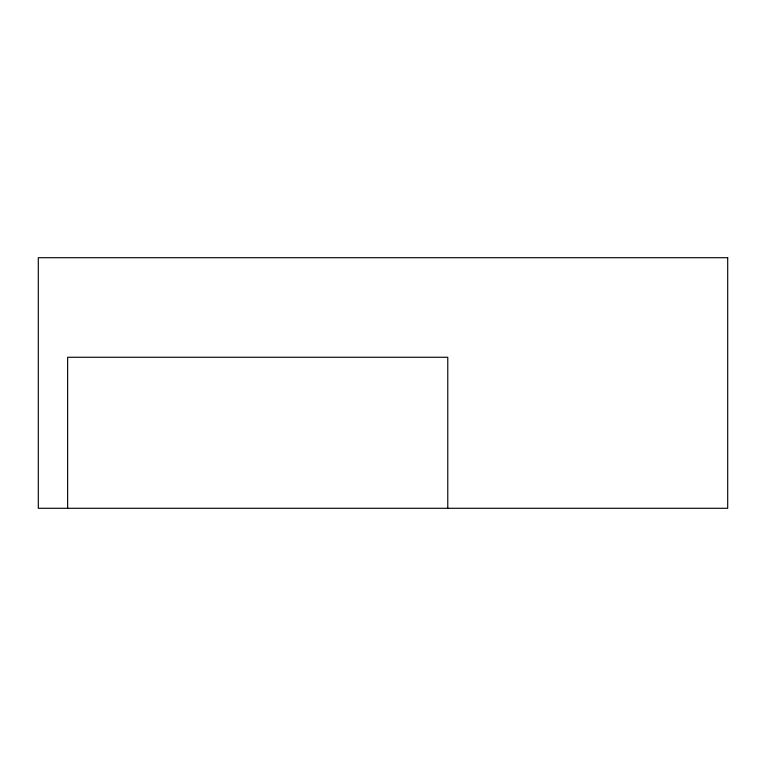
<?xml version="1.0" encoding="UTF-8"?>
<svg xmlns="http://www.w3.org/2000/svg" width="766" height="766" viewBox="0 0 766 766"><rect width="100%" height="100%" fill="white"/><g stroke="black" fill="none" stroke-linecap="round" stroke-linejoin="round"><path stroke-width="1.15" d="M447.775 508.289L447.775 357.262L67.638 357.262L67.638 508.289M727.7 257.711L38.3 257.711L38.3 508.289L727.7 508.289L727.7 257.711"/></g></svg>
